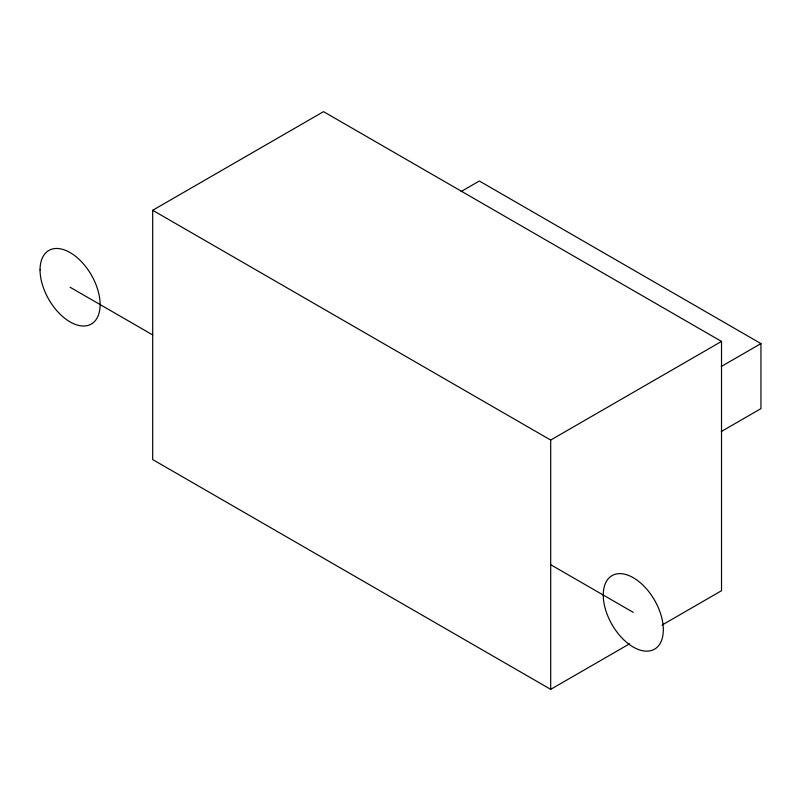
<?xml version="1.0" encoding="UTF-8"?>
<svg xmlns="http://www.w3.org/2000/svg" width="801" height="801" viewBox="0 0 801 801"><rect width="100%" height="100%" fill="white"/><g stroke="black" fill="none" stroke-linecap="round" stroke-linejoin="round"><path stroke-width="1.2" d="M629.616 643.784L550.688 689.351L152.691 459.574L152.691 210.283L323.524 111.649L721.521 341.426L721.521 590.717L662.057 625.06M461.116 191.539L479.348 181.016L760.95 343.599L760.95 408.63L721.26 431.549M152.691 210.283L550.688 440.059L721.521 341.426M721.26 366.508L760.95 343.599M70.087 287.239L152.691 334.928M550.688 564.705L633.291 612.395M550.688 440.059L550.688 689.351M40.05 269.897A42.483 24.531 60 0 0 85.106 325.947A42.483 24.531 60 0 0 85.106 265.872A42.483 24.531 60 0 0 40.05 269.897M603.253 595.053A42.483 24.531 60 0 0 648.309 651.103A42.483 24.531 60 0 0 648.309 591.028A42.483 24.531 60 0 0 603.253 595.053"/></g></svg>
